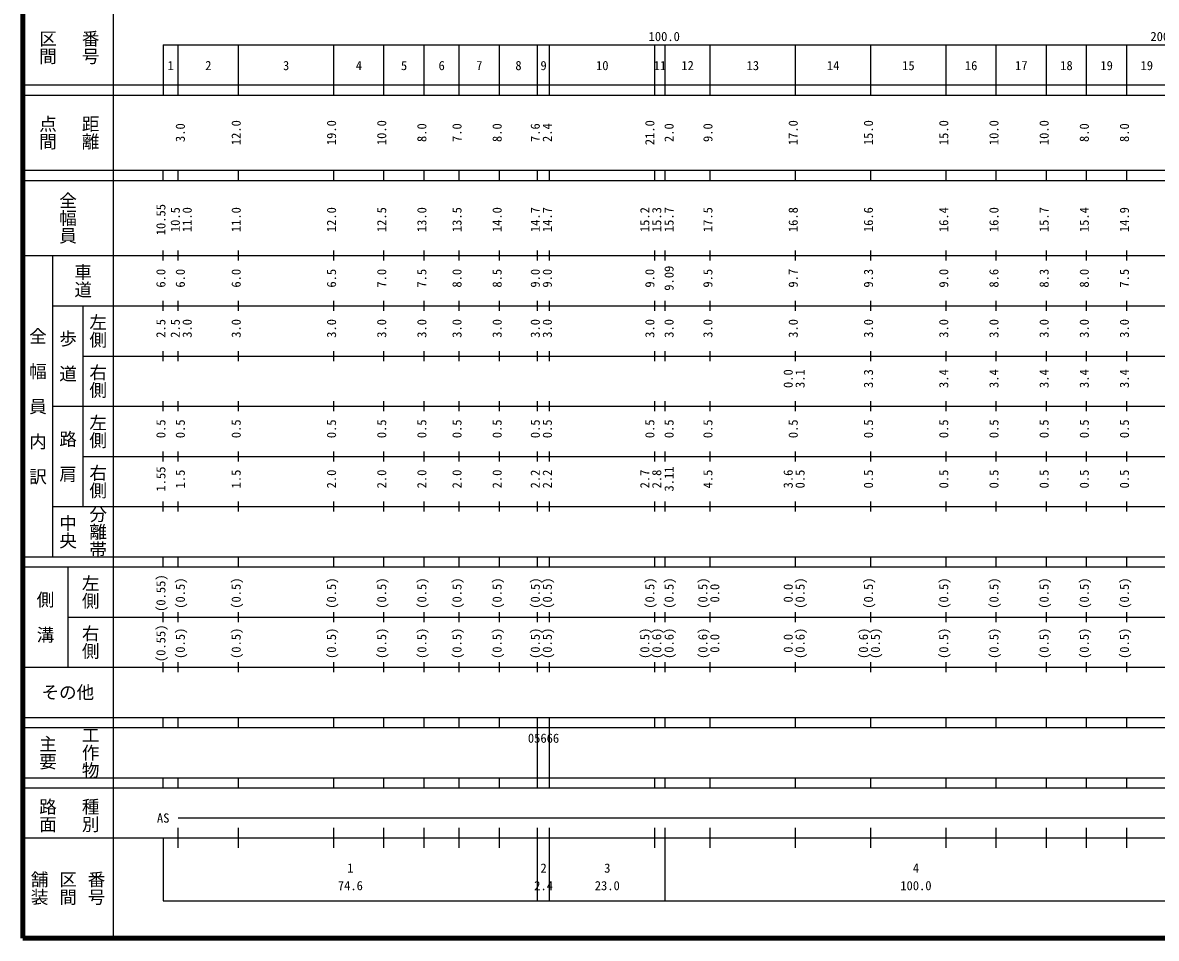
# Model space of a CAD drawing. Units: millimetres on the paper, enlarged 1000 times. Extents: x 40000 to 680000, y 20000 to 380000.
# Drawn here: x 40000 to 265904, y 20000 to 202409 of the extents above; entities that cross this region are included whole.
import ezdxf
from ezdxf.enums import TextEntityAlignment as Align

# ---------------------------------------------------------------- set-up
doc = ezdxf.new("R2010")
doc.units = ezdxf.units.MM
doc.header["$LTSCALE"] = 1000
doc.layers.add('M-TTL', color=2, linetype='Continuous', lineweight=140)
doc.layers.add('M-TTL-BAND', color=7, linetype='Continuous', lineweight=25)
doc.styles.add('@ＭＳ ゴシック', font='')
doc.styles.add('ＭＳ ゴシック', font='')
doc.styles.get('@ＭＳ ゴシック').set_extended_font_data('@MS Gothic')
doc.styles.get('ＭＳ ゴシック').set_extended_font_data('MS Gothic')

msp = doc.modelspace()

# ---------------------------------------------------------------- linework, layer by layer
at = {"layer": 'M-TTL'}
for p, q in [((40000, 380000), (40000, 20000)), ((40000, 20000), (680000, 20000))]:
    msp.add_line(p, q, dxfattribs=at)
at = {"layer": 'M-TTL-BAND'}
for p, q in [((58000, 370000), (58000, 20000)), ((68000, 198000), (579000, 198000)), ((68000, 198000), (68000, 188000)), ((71000, 188000), (71000, 198000)), ((83000, 188000), (83000, 198000)), ((102000, 188000), (102000, 198000)), ((112000, 188000), (112000, 198000)), ((120000, 188000), (120000, 198000)), ((127000, 188000), (127000, 198000)), ((135000, 188000), (135000, 198000)), ((142600, 188000), (142600, 198000)), ((145000, 188000), (145000, 198000)), ((166000, 188000), (166000, 198000)), ((168000, 188000), (168000, 198000)), ((177000, 188000), (177000, 198000)), ((194000, 188000), (194000, 198000)), ((209000, 188000), (209000, 198000)), ((224000, 188000), (224000, 198000)), ((234000, 188000), (234000, 198000)), ((244000, 188000), (244000, 198000)), ((252000, 188000), (252000, 198000)), ((260000, 188000), (260000, 198000)), ((40000, 190000), (579000, 190000)), ((40000, 188000), (579000, 188000)), ((40000, 173000), (579000, 173000)), ((68000, 171000), (68000, 173000)), ((71000, 171000), (71000, 173000)), ((83000, 171000), (83000, 173000)), ((102000, 171000), (102000, 173000)), ((112000, 171000), (112000, 173000)), ((120000, 171000), (120000, 173000)), ((127000, 171000), (127000, 173000)), ((135000, 171000), (135000, 173000)), ((142600, 171000), (142600, 173000)), ((145000, 171000), (145000, 173000)), ((166000, 171000), (166000, 173000)), ((168000, 171000), (168000, 173000)), ((177000, 171000), (177000, 173000)), ((194000, 171000), (194000, 173000)), ((209000, 171000), (209000, 173000)), ((224000, 171000), (224000, 173000)), ((234000, 171000), (234000, 173000)), ((244000, 171000), (244000, 173000)), ((252000, 171000), (252000, 173000)), ((260000, 171000), (260000, 173000)), ((40000, 171000), (579000, 171000)), ((40000, 156000), (579000, 156000)), ((46000, 96000), (46000, 156000)), ((68000, 155000), (68000, 157000)), ((71000, 155000), (71000, 157000)), ((83000, 155000), (83000, 157000)), ((102000, 155000), (102000, 157000)), ((112000, 155000), (112000, 157000)), ((120000, 155000), (120000, 157000)), ((127000, 155000), (127000, 157000)), ((135000, 155000), (135000, 157000)), ((142600, 155000), (142600, 157000)), ((145000, 155000), (145000, 157000)), ((166000, 155000), (166000, 157000)), ((168000, 155000), (168000, 157000)), ((177000, 155000), (177000, 157000)), ((194000, 155000), (194000, 157000)), ((209000, 155000), (209000, 157000)), ((224000, 155000), (224000, 157000)), ((234000, 155000), (234000, 157000)), ((244000, 155000), (244000, 157000)), ((252000, 155000), (252000, 157000)), ((260000, 155000), (260000, 157000)), ((68000, 145000), (68000, 147000)), ((71000, 145000), (71000, 147000)), ((83000, 145000), (83000, 147000)), ((102000, 145000), (102000, 147000)), ((112000, 145000), (112000, 147000)), ((120000, 145000), (120000, 147000)), ((127000, 145000), (127000, 147000)), ((135000, 145000), (135000, 147000)), ((142600, 145000), (142600, 147000)), ((145000, 145000), (145000, 147000)), ((166000, 145000), (166000, 147000)), ((168000, 145000), (168000, 147000)), ((177000, 145000), (177000, 147000)), ((194000, 145000), (194000, 147000)), ((209000, 145000), (209000, 147000)), ((224000, 145000), (224000, 147000)), ((234000, 145000), (234000, 147000)), ((244000, 145000), (244000, 147000)), ((252000, 145000), (252000, 147000)), ((260000, 145000), (260000, 147000)), ((46000, 146000), (579000, 146000)), ((52000, 146000), (52000, 106000)), ((52000, 136000), (579000, 136000)), ((68000, 135000), (68000, 137000)), ((71000, 135000), (71000, 137000)), ((83000, 135000), (83000, 137000)), ((102000, 135000), (102000, 137000)), ((112000, 135000), (112000, 137000)), ((120000, 135000), (120000, 137000)), ((127000, 135000), (127000, 137000)), ((135000, 135000), (135000, 137000)), ((142600, 135000), (142600, 137000)), ((145000, 135000), (145000, 137000)), ((166000, 135000), (166000, 137000)), ((168000, 135000), (168000, 137000)), ((177000, 135000), (177000, 137000)), ((194000, 135000), (194000, 137000)), ((209000, 135000), (209000, 137000)), ((224000, 135000), (224000, 137000)), ((234000, 135000), (234000, 137000)), ((244000, 135000), (244000, 137000)), ((252000, 135000), (252000, 137000)), ((260000, 135000), (260000, 137000)), ((68000, 125000), (68000, 127000)), ((71000, 125000), (71000, 127000)), ((83000, 125000), (83000, 127000)), ((102000, 125000), (102000, 127000)), ((112000, 125000), (112000, 127000)), ((120000, 125000), (120000, 127000)), ((127000, 125000), (127000, 127000)), ((135000, 125000), (135000, 127000)), ((142600, 125000), (142600, 127000)), ((145000, 125000), (145000, 127000)), ((166000, 125000), (166000, 127000)), ((168000, 125000), (168000, 127000)), ((177000, 125000), (177000, 127000)), ((194000, 125000), (194000, 127000)), ((209000, 125000), (209000, 127000)), ((224000, 125000), (224000, 127000)), ((234000, 125000), (234000, 127000)), ((244000, 125000), (244000, 127000)), ((252000, 125000), (252000, 127000)), ((260000, 125000), (260000, 127000)), ((46000, 126000), (579000, 126000)), ((52000, 116000), (579000, 116000)), ((68000, 115000), (68000, 117000)), ((71000, 115000), (71000, 117000)), ((83000, 115000), (83000, 117000)), ((102000, 115000), (102000, 117000)), ((112000, 115000), (112000, 117000)), ((120000, 115000), (120000, 117000)), ((127000, 115000), (127000, 117000)), ((135000, 115000), (135000, 117000)), ((142600, 115000), (142600, 117000)), ((145000, 115000), (145000, 117000)), ((166000, 115000), (166000, 117000)), ((168000, 115000), (168000, 117000)), ((177000, 115000), (177000, 117000)), ((194000, 115000), (194000, 117000)), ((209000, 115000), (209000, 117000)), ((224000, 115000), (224000, 117000)), ((234000, 115000), (234000, 117000)), ((244000, 115000), (244000, 117000)), ((252000, 115000), (252000, 117000)), ((260000, 115000), (260000, 117000)), ((68000, 105000), (68000, 107000)), ((71000, 105000), (71000, 107000)), ((83000, 105000), (83000, 107000)), ((102000, 105000), (102000, 107000)), ((112000, 105000), (112000, 107000)), ((120000, 105000), (120000, 107000)), ((127000, 105000), (127000, 107000)), ((135000, 105000), (135000, 107000)), ((142600, 105000), (142600, 107000)), ((145000, 105000), (145000, 107000)), ((166000, 105000), (166000, 107000)), ((168000, 105000), (168000, 107000)), ((177000, 105000), (177000, 107000)), ((194000, 105000), (194000, 107000)), ((209000, 105000), (209000, 107000)), ((224000, 105000), (224000, 107000)), ((234000, 105000), (234000, 107000)), ((244000, 105000), (244000, 107000)), ((252000, 105000), (252000, 107000)), ((260000, 105000), (260000, 107000)), ((46000, 106000), (579000, 106000)), ((40000, 96000), (579000, 96000)), ((68000, 94000), (68000, 96000)), ((71000, 94000), (71000, 96000)), ((83000, 94000), (83000, 96000)), ((102000, 94000), (102000, 96000)), ((112000, 94000), (112000, 96000)), ((120000, 94000), (120000, 96000)), ((127000, 94000), (127000, 96000)), ((135000, 94000), (135000, 96000)), ((142600, 94000), (142600, 96000)), ((145000, 94000), (145000, 96000)), ((166000, 94000), (166000, 96000)), ((168000, 94000), (168000, 96000)), ((177000, 94000), (177000, 96000)), ((194000, 94000), (194000, 96000)), ((209000, 94000), (209000, 96000)), ((224000, 94000), (224000, 96000)), ((234000, 94000), (234000, 96000)), ((244000, 94000), (244000, 96000)), ((252000, 94000), (252000, 96000)), ((260000, 94000), (260000, 96000)), ((40000, 94000), (579000, 94000)), ((49000, 94000), (49000, 74000)), ((49000, 84000), (579000, 84000)), ((68000, 83000), (68000, 85000)), ((71000, 83000), (71000, 85000)), ((83000, 83000), (83000, 85000)), ((102000, 83000), (102000, 85000)), ((112000, 83000), (112000, 85000)), ((120000, 83000), (120000, 85000)), ((127000, 83000), (127000, 85000)), ((135000, 83000), (135000, 85000)), ((142600, 83000), (142600, 85000)), ((145000, 83000), (145000, 85000)), ((166000, 83000), (166000, 85000)), ((168000, 83000), (168000, 85000)), ((177000, 83000), (177000, 85000)), ((194000, 83000), (194000, 85000)), ((209000, 83000), (209000, 85000)), ((224000, 83000), (224000, 85000)), ((234000, 83000), (234000, 85000)), ((244000, 83000), (244000, 85000)), ((252000, 83000), (252000, 85000)), ((260000, 83000), (260000, 85000)), ((68000, 73000), (68000, 75000)), ((71000, 73000), (71000, 75000)), ((83000, 73000), (83000, 75000)), ((102000, 73000), (102000, 75000)), ((112000, 73000), (112000, 75000)), ((120000, 73000), (120000, 75000)), ((127000, 73000), (127000, 75000)), ((135000, 73000), (135000, 75000)), ((142600, 73000), (142600, 75000)), ((145000, 73000), (145000, 75000)), ((166000, 73000), (166000, 75000)), ((168000, 73000), (168000, 75000)), ((177000, 73000), (177000, 75000)), ((194000, 73000), (194000, 75000)), ((209000, 73000), (209000, 75000)), ((224000, 73000), (224000, 75000)), ((234000, 73000), (234000, 75000)), ((244000, 73000), (244000, 75000)), ((252000, 73000), (252000, 75000)), ((260000, 73000), (260000, 75000)), ((40000, 74000), (579000, 74000)), ((40000, 64000), (579000, 64000)), ((68000, 62000), (68000, 64000)), ((71000, 62000), (71000, 64000)), ((83000, 62000), (83000, 64000)), ((102000, 62000), (102000, 64000)), ((112000, 62000), (112000, 64000)), ((120000, 62000), (120000, 64000)), ((127000, 62000), (127000, 64000)), ((135000, 62000), (135000, 64000)), ((142600, 62000), (142600, 64000)), ((145000, 62000), (145000, 64000)), ((166000, 62000), (166000, 64000)), ((168000, 62000), (168000, 64000)), ((177000, 62000), (177000, 64000)), ((194000, 62000), (194000, 64000)), ((209000, 62000), (209000, 64000)), ((224000, 62000), (224000, 64000)), ((234000, 62000), (234000, 64000)), ((244000, 62000), (244000, 64000)), ((252000, 62000), (252000, 64000)), ((260000, 62000), (260000, 64000)), ((40000, 62000), (579000, 62000)), ((142600, 52000), (142600, 62000)), ((145000, 52000), (145000, 62000)), ((40000, 52000), (579000, 52000)), ((68000, 50000), (68000, 52000)), ((71000, 50000), (71000, 52000)), ((83000, 50000), (83000, 52000)), ((102000, 50000), (102000, 52000)), ((112000, 50000), (112000, 52000)), ((120000, 50000), (120000, 52000)), ((127000, 50000), (127000, 52000)), ((135000, 50000), (135000, 52000)), ((142600, 50000), (142600, 52000)), ((145000, 50000), (145000, 52000)), ((166000, 50000), (166000, 52000)), ((168000, 50000), (168000, 52000)), ((177000, 50000), (177000, 52000)), ((194000, 50000), (194000, 52000)), ((209000, 50000), (209000, 52000)), ((224000, 50000), (224000, 52000)), ((234000, 50000), (234000, 52000)), ((244000, 50000), (244000, 52000)), ((252000, 50000), (252000, 52000)), ((260000, 50000), (260000, 52000)), ((40000, 50000), (579000, 50000)), ((71000, 44000), (565000, 44000)), ((71000, 38000), (71000, 42000)), ((83000, 38000), (83000, 42000)), ((102000, 38000), (102000, 42000)), ((112000, 38000), (112000, 42000)), ((120000, 38000), (120000, 42000)), ((127000, 38000), (127000, 42000)), ((135000, 38000), (135000, 42000)), ((142600, 27500), (142600, 42000)), ((145000, 27500), (145000, 42000)), ((166000, 38000), (166000, 42000)), ((168000, 27500), (168000, 42000)), ((177000, 38000), (177000, 42000)), ((194000, 38000), (194000, 42000)), ((209000, 38000), (209000, 42000)), ((224000, 38000), (224000, 42000)), ((234000, 38000), (234000, 42000)), ((244000, 38000), (244000, 42000)), ((252000, 38000), (252000, 42000)), ((260000, 38000), (260000, 42000)), ((40000, 40000), (579000, 40000)), ((68000, 40000), (68000, 27500)), ((68000, 27500), (579000, 27500))]:
    msp.add_line(p, q, dxfattribs=at)

# ---------------------------------------------------------------- texts
at = {"layer": 'M-TTL-BAND', "style": '@ＭＳ ゴシック'}
for s, p in [('区間', (45000, 197500)), ('番号', (53500, 197500)), ('点間', (45000, 180500)), ('距離', (53500, 180500)), ('全幅員', (49000, 163500)), ('車道', (52000, 151000)), ('左側', (55000, 141000)), ('全\u3000幅\u3000員\u3000内\u3000訳', (43000, 126000)), ('歩\u3000道', (49000, 136000)), ('右側', (55000, 131000)), ('左側', (55000, 121000)), ('路\u3000肩', (49000, 116000)), ('右側', (55000, 111000)), ('中央', (49000, 101000)), ('分離帯', (55000, 101000)), ('左側', (53500, 89000)), ('側\u3000溝', (44500, 84000)), ('右側', (53500, 79000)), ('工作物', (53500, 57000)), ('主要', (45000, 57000)), ('路面', (45000, 44500)), ('種別', (53500, 44500)), ('舗装', (43333, 30000)), ('区間', (49000, 30000)), ('番号', (54667, 30000))]:
    msp.add_text(s, height=2566, rotation=270, dxfattribs=at).set_placement(p, align=Align.MIDDLE_CENTER)
at = {"layer": 'M-TTL-BAND', "style": 'ＭＳ ゴシック'}
for s, p in [('100.0', (167844, 198195)), ('200.0', (267844, 198195)), ('1', (69500, 192405)), ('2', (77000, 192405)), ('3', (92500, 192405)), ('4', (107000, 192405)), ('5', (116000, 192405)), ('6', (123500, 192405)), ('7', (131000, 192405)), ('8', (138800, 192405)), ('9', (143800, 192405)), ('10', (155500, 192405)), ('11', (167000, 192405)), ('12', (172500, 192405)), ('13', (185500, 192405)), ('14', (201500, 192405)), ('15', (216500, 192405)), ('16', (229000, 192405)), ('17', (239000, 192405)), ('18', (248000, 192405)), ('19', (256000, 192405)), ('19', (264000, 192405)), ('AS', (68000, 42500)), ('1', (105300, 32523)), ('2', (143800, 32523)), ('3', (156500, 32523)), ('4', (218000, 32523)), ('74.6', (105300, 29033)), ('2.4', (143800, 29033)), ('23.0', (156500, 29033)), ('100.0', (218000, 29033))]:
    msp.add_text(s, height=1833, dxfattribs=at).set_placement(p, align=Align.BOTTOM_CENTER)
for s, p in [('3.0', (72867, 180500)), ('12.0', (84000, 180500)), ('19.0', (103000, 180500)), ('10.0', (113000, 180500)), ('8.0', (121000, 180500)), ('7.0', (128000, 180500)), ('8.0', (136000, 180500)), ('7.6', (143600, 180500)), ('2.4', (146000, 180500)), ('21.0', (166432, 180500)), ('2.0', (170262, 180500)), ('9.0', (178000, 180500)), ('17.0', (195000, 180500)), ('15.0', (210000, 180500)), ('15.0', (225000, 180500)), ('10.0', (235000, 180500)), ('10.0', (245000, 180500)), ('8.0', (253000, 180500)), ('8.0', (261000, 180500)), ('10.55', (69000, 163174)), ('10.5', (71867, 163174)), ('11.0', (74237, 163174)), ('11.0', (84000, 163174)), ('12.0', (103000, 163174)), ('12.5', (113000, 163174)), ('13.0', (121000, 163174)), ('13.5', (128000, 163174)), ('14.0', (136000, 163174)), ('14.7', (143600, 163174)), ('14.7', (146000, 163174)), ('15.2', (165432, 163174)), ('15.3', (167802, 163174)), ('15.7', (170262, 163174)), ('17.5', (178000, 163174)), ('16.8', (195000, 163174)), ('16.6', (210000, 163174)), ('16.4', (225000, 163174)), ('16.0', (235000, 163174)), ('15.7', (245000, 163174)), ('15.4', (253000, 163174)), ('14.9', (261000, 163174)), ('9.09', (170262, 151500)), ('6.0', (69000, 151500)), ('6.0', (72867, 151500)), ('6.0', (84000, 151500)), ('6.5', (103000, 151500)), ('7.0', (113000, 151500)), ('7.5', (121000, 151500)), ('8.0', (128000, 151500)), ('8.5', (136000, 151500)), ('9.0', (143600, 151500)), ('9.0', (146000, 151500)), ('9.0', (166432, 151500)), ('9.5', (178000, 151500)), ('9.7', (195000, 151500)), ('9.3', (210000, 151500)), ('9.0', (225000, 151500)), ('8.6', (235000, 151500)), ('8.3', (245000, 151500)), ('8.0', (253000, 151500)), ('7.5', (261000, 151500)), ('2.5', (69000, 141500)), ('2.5', (71867, 141500)), ('3.0', (74237, 141500)), ('3.0', (84000, 141500)), ('3.0', (103000, 141500)), ('3.0', (113000, 141500)), ('3.0', (121000, 141500)), ('3.0', (128000, 141500)), ('3.0', (136000, 141500)), ('3.0', (143600, 141500)), ('3.0', (146000, 141500)), ('3.0', (166432, 141500)), ('3.0', (170262, 141500)), ('3.0', (178000, 141500)), ('3.0', (195000, 141500)), ('3.0', (210000, 141500)), ('3.0', (225000, 141500)), ('3.0', (235000, 141500)), ('3.0', (245000, 141500)), ('3.0', (253000, 141500)), ('3.0', (261000, 141500)), ('0.0', (194000, 131500)), ('3.1', (196370, 131500)), ('3.3', (210000, 131500)), ('3.4', (225000, 131500)), ('3.4', (235000, 131500)), ('3.4', (245000, 131500)), ('3.4', (253000, 131500)), ('3.4', (261000, 131500)), ('0.5', (69000, 121500)), ('0.5', (72867, 121500)), ('0.5', (84000, 121500)), ('0.5', (103000, 121500)), ('0.5', (113000, 121500)), ('0.5', (121000, 121500)), ('0.5', (128000, 121500)), ('0.5', (136000, 121500)), ('0.5', (143600, 121500)), ('0.5', (146000, 121500)), ('0.5', (166432, 121500)), ('0.5', (170262, 121500)), ('0.5', (178000, 121500)), ('0.5', (195000, 121500)), ('0.5', (210000, 121500)), ('0.5', (225000, 121500)), ('0.5', (235000, 121500)), ('0.5', (245000, 121500)), ('0.5', (253000, 121500)), ('0.5', (261000, 121500)), ('1.55', (69000, 111500)), ('1.5', (72867, 111500)), ('1.5', (84000, 111500)), ('2.0', (103000, 111500)), ('2.0', (113000, 111500)), ('2.0', (121000, 111500)), ('2.0', (128000, 111500)), ('2.0', (136000, 111500)), ('2.2', (143600, 111500)), ('2.2', (146000, 111500)), ('2.7', (165432, 111500)), ('2.8', (167802, 111500)), ('3.11', (170262, 111500)), ('4.5', (178000, 111500)), ('3.6', (194000, 111500)), ('0.5', (196370, 111500)), ('0.5', (210000, 111500)), ('0.5', (225000, 111500)), ('0.5', (235000, 111500)), ('0.5', (245000, 111500)), ('0.5', (253000, 111500)), ('0.5', (261000, 111500)), ('(0.55)', (69000, 88764)), ('(0.5)', (72867, 88764)), ('(0.5)', (84000, 88764)), ('(0.5)', (103000, 88764)), ('(0.5)', (113000, 88764)), ('(0.5)', (121000, 88764)), ('(0.5)', (128000, 88764)), ('(0.5)', (136000, 88764)), ('(0.5)', (143600, 88764)), ('(0.5)', (146000, 88764)), ('(0.5)', (166432, 88764)), ('(0.5)', (170262, 88764)), ('(0.5)', (177000, 88764)), ('0.0', (179370, 88764)), ('0.0', (194000, 88764)), ('(0.5)', (196370, 88764)), ('(0.5)', (210000, 88764)), ('(0.5)', (225000, 88764)), ('(0.5)', (235000, 88764)), ('(0.5)', (245000, 88764)), ('(0.5)', (253000, 88764)), ('(0.5)', (261000, 88764)), ('(0.55)', (69000, 78764)), ('(0.5)', (72867, 78764)), ('(0.5)', (84000, 78764)), ('(0.5)', (103000, 78764)), ('(0.5)', (113000, 78764)), ('(0.5)', (121000, 78764)), ('(0.5)', (128000, 78764)), ('(0.5)', (136000, 78764)), ('(0.5)', (143600, 78764)), ('(0.5)', (146000, 78764)), ('(0.5)', (165432, 78764)), ('(0.6)', (167802, 78764)), ('(0.6)', (170262, 78764)), ('(0.6)', (177000, 78764)), ('(0.6)', (196370, 78764)), ('(0.6)', (209000, 78764)), ('(0.5)', (211370, 78764)), ('(0.5)', (225000, 78764)), ('(0.5)', (235000, 78764)), ('(0.5)', (245000, 78764)), ('(0.5)', (253000, 78764)), ('(0.5)', (261000, 78764)), ('0.0', (179370, 78764)), ('0.0', (194000, 78764))]:
    msp.add_text(s, height=1833, rotation=90, dxfattribs=at).set_placement(p, align=Align.BOTTOM_CENTER)
msp.add_text('その他', height=2566, dxfattribs=at).set_placement((49000, 69000), align=Align.MIDDLE_CENTER)
msp.add_text('05666', height=1833, dxfattribs=at).set_placement((140675, 58405), align=Align.BOTTOM_LEFT)

doc.saveas('drawing.dxf')
